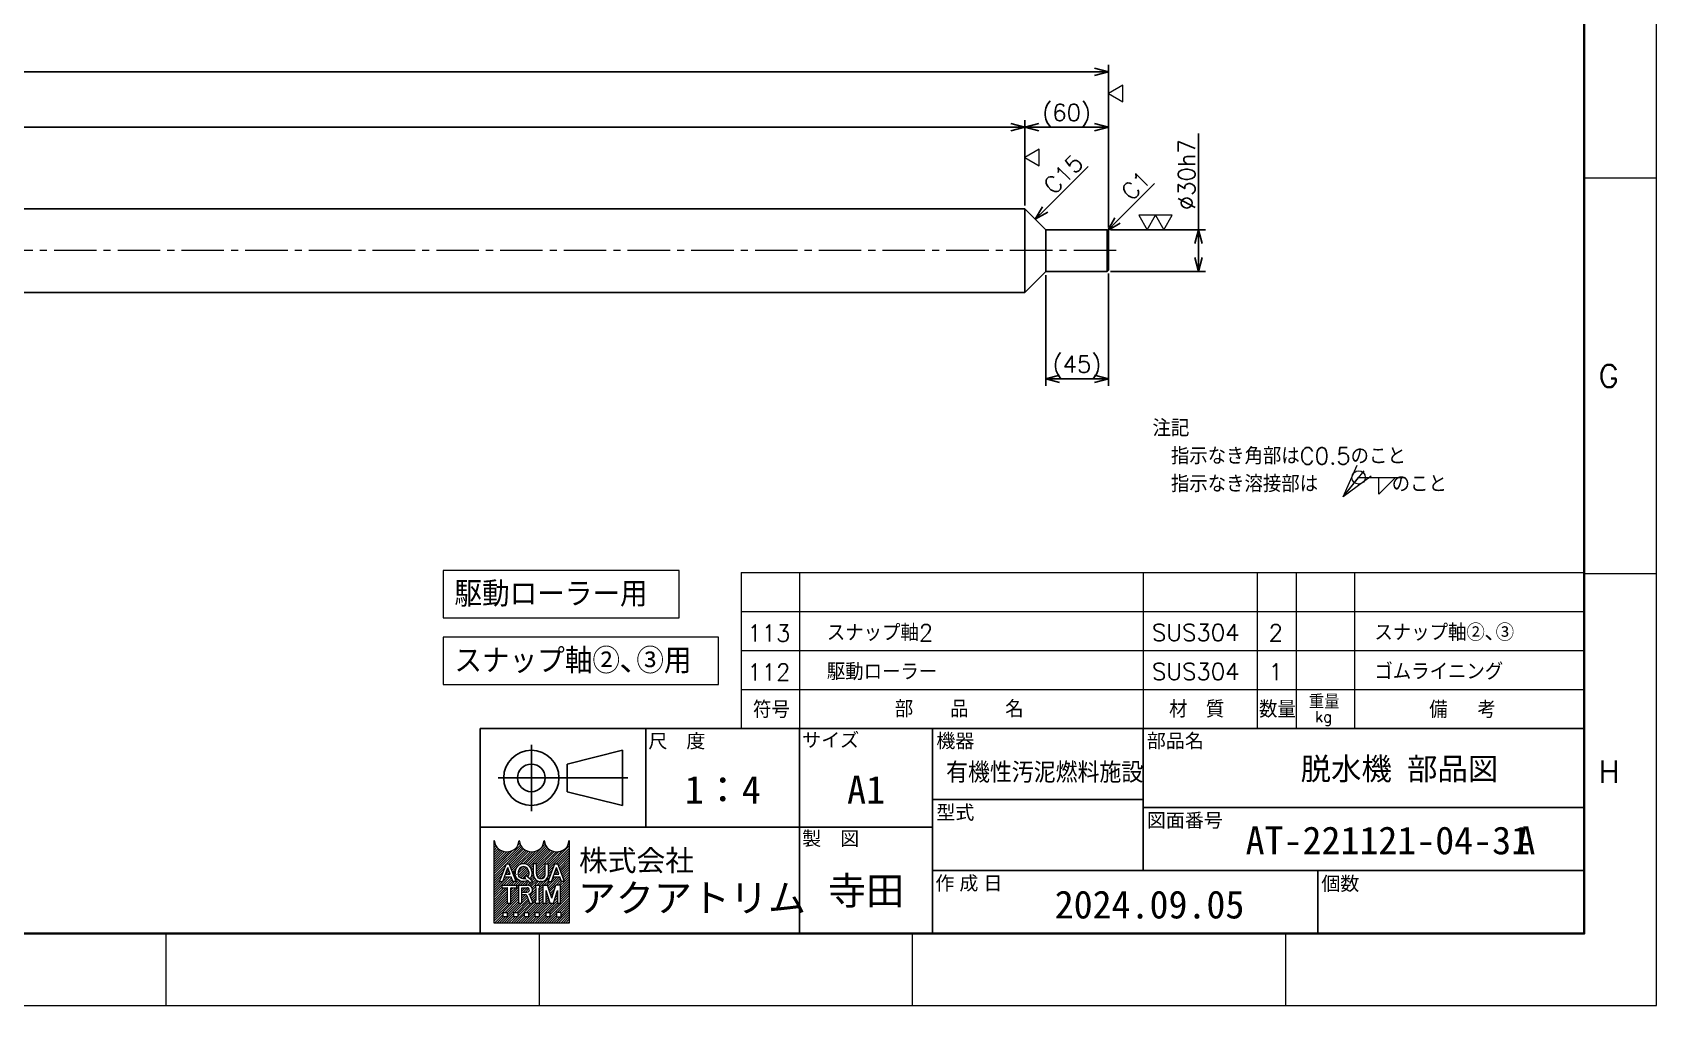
# Model space of a CAD drawing. Header units: millimetres. Extents: x 0 to 3313, y -19 to 2332.
# Drawn here: x 2148 to 3313, y 0 to 698 of the extents above; entities that cross this region are included whole.
import ezdxf
from ezdxf.enums import TextEntityAlignment as Align

# ---------------------------------------------------------------- set-up
doc = ezdxf.new("R2010")
doc.units = ezdxf.units.MM
doc.header["$LTSCALE"] = 1.6
doc.header["$PDMODE"] = 99
doc.header["$PDSIZE"] = 1
doc.linetypes.add('CENTER2', pattern=[28.575000000000003, 19.05, -3.175, 3.175, -3.175])
for name, color, linetype, lineweight in [('05_CENTER', 4, 'CENTER2', 13), ('07_TEXT', 3, 'Continuous', 13), ('08_DIM', 3, 'Continuous', 13), ('90_FRAME', 5, 'Continuous', 35)]:
    doc.layers.add(name, color=color, linetype=linetype, lineweight=lineweight)
doc.layers.add('91_BLANK', color=5, linetype='Continuous', lineweight=0, plot=False)
doc.styles.add('KSS_TXT', font='txt.shx', dxfattribs={"bigfont": 'extfont2.shx'})
doc.styles.add('MS_G', font='MS Gothic.ttf')
doc.styles.get("Standard").update_dxf_attribs({"font": 'txt.shx', "bigfont": 'extfont2.shx'})
doc.styles.add('表題用', font='MS PGothic.ttf')
doc.dimstyles.new('KSS_DIM', dxfattribs={"dimscale": 4, "dimtxt": 3, "dimasz": 2.5, "dimexe": 1.25, "dimexo": 0.625, "dimtad": 1, "dimdsep": 46, "dimtxsty": 'KSS_TXT', "dimblk": 'OPEN30', "dimcen": 0, "dimazin": 2, "dimtfac": 0.75, "dimtmove": 0, "dimatfit": 3, "dimldrblk": 'OPEN30', "dimfxl": 1.25, "dimtolj": 1, "dimarcsym": 0})

# ---------------------------------------------------------------- blocks, each defined once
blk = doc.blocks.new('Weld-line')
blk.add_line((0, 0), (1, 0))
blk = doc.blocks.new('Weld10-s5')
blk.add_circle((0, 0), 2)
blk = doc.blocks.new('Weld10-a1')
for p, q in [((5, 0), (0, 5)), ((0, 5), (0, 0)), ((0, 0), (5, 0))]:
    blk.add_line(p, q)
at = {"width": 0.9}
blk.add_attdef('S', text='', height=2.8, dxfattribs=at).set_placement((-2, 1), align=Align.RIGHT)
blk.add_attdef('L', (8, 1), '', height=2.8, dxfattribs=at)
blk = doc.blocks.new('_Open30')
at = {"color": 0, "linetype": 'ByBlock', "lineweight": -2}
for p, q in [((-1, 0.26794919), (0, 0)), ((0, 0), (-1, -0.26794919)), ((0, 0), (-1, 0))]:
    blk.add_line(p, q, dxfattribs=at)
blk = doc.blocks.new('*D239')
at = {"layer": '08_DIM', "color": 0, "lineweight": -2, "transparency": 16777216}
for p, q in [((2919.600197147203, 525.1827224259068), (2919.600197147203, 444.7192518313832)), ((2874.600197147203, 524.1827224259068), (2874.600197147203, 444.7192518313832)), ((2884.600197147203, 449.7192518313832), (2909.600197147203, 449.7192518313832))]:
    blk.add_line(p, q, dxfattribs=at)
at = {"layer": 'Defpoints', "color": 0, "transparency": 16777216}
for p in [(2874.600197147203, 526.6827224259068), (2919.600197147203, 527.6827224259068), (2919.600197147203, 449.7192518313832)]:
    blk.add_point(p, dxfattribs=at)
at = {"layer": '08_DIM', "color": 0, "lineweight": -2, "transparency": 16777216, "xscale": 10, "yscale": 10, "zscale": 10, "rotation": 180}
blk.add_blockref('_Open30', (2874.600197147203, 449.7192518313832), dxfattribs=at)
at = {"layer": '08_DIM', "color": 0, "lineweight": -2, "transparency": 16777216, "xscale": 10, "yscale": 10, "zscale": 10}
blk.add_blockref('_Open30', (2919.600197147203, 449.7192518313832), dxfattribs=at)
at = {"layer": '08_DIM', "color": 0, "transparency": 16777216, "insert": (2897.100197147203, 458.2192518313832), "char_height": 12, "attachment_point": 5, "style": 'KSS_TXT'}
blk.add_mtext('\\A1;(45)', dxfattribs=at)
blk = doc.blocks.new('*D240')
at = {"layer": '08_DIM', "color": 0, "lineweight": -2, "transparency": 16777216}
for p, q in [((2859.600197147203, 574.1827224227891), (2859.600197147203, 635.2714764197044)), ((2869.600197147203, 630.2714764197044), (2909.600197147203, 630.2714764197044)), ((2919.600197147203, 558.1827224259068), (2919.600197147203, 635.2714764197044))]:
    blk.add_line(p, q, dxfattribs=at)
at = {"layer": 'Defpoints', "color": 0, "transparency": 16777216}
for p in [(2919.600197147203, 630.2714764197044), (2859.600197147203, 571.6827224227891), (2919.600197147203, 555.6827224259068)]:
    blk.add_point(p, dxfattribs=at)
at = {"layer": '08_DIM', "color": 0, "lineweight": -2, "transparency": 16777216, "xscale": 10, "yscale": 10, "zscale": 10, "rotation": 180}
blk.add_blockref('_Open30', (2859.600197147203, 630.2714764197044), dxfattribs=at)
at = {"layer": '08_DIM', "color": 0, "lineweight": -2, "transparency": 16777216, "xscale": 10, "yscale": 10, "zscale": 10}
blk.add_blockref('_Open30', (2919.600197147203, 630.2714764197044), dxfattribs=at)
at = {"layer": '08_DIM', "color": 0, "transparency": 16777216, "insert": (2889.600197147203, 638.7714764197044), "char_height": 12, "attachment_point": 5, "style": 'KSS_TXT'}
blk.add_mtext('\\A1;(60)', dxfattribs=at)
blk = doc.blocks.new('*D241')
at = {"layer": '08_DIM', "color": 0, "lineweight": -2, "transparency": 16777216}
for p, q in [((2984.23486700689, 556.6827224259071), (2984.23486700689, 625.6827224259071)), ((2921.100197147204, 556.6827224259071), (2989.23486700689, 556.6827224259071)), ((2984.23486700689, 536.6827224259071), (2984.23486700689, 546.6827224259071)), ((2921.100197147204, 526.6827224259071), (2989.23486700689, 526.6827224259071))]:
    blk.add_line(p, q, dxfattribs=at)
at = {"layer": 'Defpoints', "color": 0, "transparency": 16777216}
for p in [(2918.600197147204, 556.6827224259071), (2984.23486700689, 556.6827224259071), (2918.600197147204, 526.6827224259071)]:
    blk.add_point(p, dxfattribs=at)
at = {"layer": '08_DIM', "color": 0, "lineweight": -2, "transparency": 16777216, "xscale": 10, "yscale": 10, "zscale": 10}
for p, rotation in [((2984.23486700689, 556.6827224259071), 90), ((2984.23486700689, 526.6827224259071), 270)]:
    blk.add_blockref('_Open30', p, dxfattribs=dict(at, rotation=rotation))
at = {"layer": '08_DIM', "color": 0, "transparency": 16777216, "insert": (2975.734867006889, 596.182722425906), "char_height": 12, "attachment_point": 5, "rotation": 90, "style": 'KSS_TXT'}
blk.add_mtext('\\A1;%%C30h7', dxfattribs=at)
blk = doc.blocks.new('p1ba02')
for p, q in [((-1.499999999999986, 2.598076211353259), (1.500000000000014, 2.598076211353259)), ((1.4210854715202e-14, 0), (-1.499999999999986, 2.598076211353259)), ((1.500000000000014, 2.598076211353259), (1.4210854715202e-14, 0)), ((3.000000000000014, 0), (1.500000000000014, 2.598076211353259)), ((1.500000000000014, 2.598076211353259), (4.500000000000014, 2.598076211353259)), ((4.500000000000014, 2.598076211353259), (3.000000000000014, 0))]:
    blk.add_line(p, q)
blk = doc.blocks.new('p1ba01')
for p, q in [((0, 0), (-1.5, 2.598076211353259)), ((-1.5, 2.598076211353259), (1.5, 2.598076211353259)), ((1.5, 2.598076211353259), (0, 0))]:
    blk.add_line(p, q)
blk = doc.blocks.new('*D242')
at = {"layer": '08_DIM', "color": 0, "lineweight": -2, "transparency": 16777216}
blk.add_line((2874.171264959068, 571.2537902362135), (2904.996175860835, 602.0787011379798), dxfattribs=at)
at = {"layer": 'Defpoints', "color": 0, "transparency": 16777216}
for p in [(2904.708388390398, 601.7909136675405), (2904.708388390397, 601.7909136675416), (2867.100197147204, 564.1827224243466)]:
    blk.add_point(p, dxfattribs=at)
at = {"layer": '08_DIM', "color": 0, "lineweight": -2, "transparency": 16777216, "xscale": 10, "yscale": 10, "zscale": 10, "rotation": 225}
blk.add_blockref('_Open30', (2867.100197147203, 564.182722424348), dxfattribs=at)
at = {"layer": '08_DIM', "color": 0, "transparency": 16777216, "insert": (2887.318506331171, 596.4218468884876), "char_height": 12, "attachment_point": 5, "rotation": 45.000000000000014, "style": 'KSS_TXT'}
blk.add_mtext('\\A1;C15', dxfattribs=at)
blk = doc.blocks.new('*D243')
at = {"layer": '08_DIM', "color": 0, "lineweight": -2, "transparency": 16777216}
blk.add_line((2926.171264959069, 563.253790237773), (2952.753535173718, 589.8360604524216), dxfattribs=at)
at = {"layer": 'Defpoints', "color": 0, "transparency": 16777216}
for p in [(2956.708388390399, 593.790913669101), (2956.708388390398, 593.7909136691017), (2919.100197147205, 556.1827224259066)]:
    blk.add_point(p, dxfattribs=at)
at = {"layer": '08_DIM', "color": 0, "lineweight": -2, "transparency": 16777216, "xscale": 10, "yscale": 10, "zscale": 10, "rotation": 225}
blk.add_blockref('_Open30', (2919.100197147204, 556.1827224259077), dxfattribs=at)
at = {"layer": '08_DIM', "color": 0, "transparency": 16777216, "insert": (2939.318506331173, 588.4218468900485), "char_height": 12, "attachment_point": 5, "rotation": 45.000000000000014, "style": 'KSS_TXT'}
blk.add_mtext('\\A1;C1', dxfattribs=at)
blk = doc.blocks.new('*D245')
at = {"layer": '08_DIM', "color": 0, "lineweight": -2, "transparency": 16777216}
for p, q in [((767.60019714195, 558.1827224259068), (767.60019714195, 675.0009355122156)), ((777.60019714195, 670.0009355122156), (2909.600197147203, 670.0009355122156)), ((2919.600197147203, 558.1827224259068), (2919.600197147203, 675.0009355122156))]:
    blk.add_line(p, q, dxfattribs=at)
at = {"layer": 'Defpoints', "color": 0, "transparency": 16777216}
for p in [(2919.600197147203, 670.0009355122156), (767.60019714195, 555.6827224259068), (2919.600197147203, 555.6827224259068)]:
    blk.add_point(p, dxfattribs=at)
at = {"layer": '08_DIM', "color": 0, "lineweight": -2, "transparency": 16777216, "xscale": 10, "yscale": 10, "zscale": 10, "rotation": 180}
blk.add_blockref('_Open30', (767.60019714195, 670.0009355122156), dxfattribs=at)
at = {"layer": '08_DIM', "color": 0, "lineweight": -2, "transparency": 16777216, "xscale": 10, "yscale": 10, "zscale": 10}
blk.add_blockref('_Open30', (2919.600197147203, 670.0009355122156), dxfattribs=at)
at = {"layer": '08_DIM', "color": 0, "transparency": 16777216, "insert": (1843.600197144577, 678.5009355122156), "char_height": 12, "attachment_point": 5, "style": 'KSS_TXT'}
blk.add_mtext('\\A1;2152', dxfattribs=at)
blk = doc.blocks.new('*D250')
at = {"layer": '08_DIM', "color": 0, "lineweight": -2, "transparency": 16777216}
for p, q in [((827.60019714195, 574.1827224227891), (827.60019714195, 635.2714764197044)), ((837.60019714195, 630.2714764197044), (2849.600197147203, 630.2714764197044)), ((2859.600197147203, 574.1827224227891), (2859.600197147203, 635.2714764197044))]:
    blk.add_line(p, q, dxfattribs=at)
at = {"layer": 'Defpoints', "color": 0, "transparency": 16777216}
for p in [(2859.600197147203, 630.2714764197044), (827.60019714195, 571.6827224227891), (2859.600197147203, 571.6827224227891)]:
    blk.add_point(p, dxfattribs=at)
at = {"layer": '08_DIM', "color": 0, "lineweight": -2, "transparency": 16777216, "xscale": 10, "yscale": 10, "zscale": 10, "rotation": 180}
blk.add_blockref('_Open30', (827.60019714195, 630.2714764197044), dxfattribs=at)
at = {"layer": '08_DIM', "color": 0, "lineweight": -2, "transparency": 16777216, "xscale": 10, "yscale": 10, "zscale": 10}
blk.add_blockref('_Open30', (2859.600197147203, 630.2714764197044), dxfattribs=at)
at = {"layer": '08_DIM', "color": 0, "transparency": 16777216, "insert": (1843.600197144577, 638.7714764197044), "char_height": 12, "attachment_point": 5, "style": 'KSS_TXT'}
blk.add_mtext('\\A1;2032', dxfattribs=at)
blk = doc.blocks.new('Jis_w20130906110600')
blk.add_blockref('Weld10-s5', (0, 0))
at = {"xscale": -1, "rotation": 180}
blk.add_blockref('Weld10-a1', (6, 0), dxfattribs=at)
at = {"layer": '08_DIM', "xscale": 14, "yscale": 14, "zscale": 14}
blk.add_blockref('Weld-line', (0, 0), dxfattribs=at)
at = {"style": 'KSS_TXT', "flags": 1}
blk.add_attdef('JISINFO', (0, 0), '', height=3, dxfattribs=at)
at = {"layer": '08_DIM'}
blk.add_leader([(-4.630805428080293, -5.765361229938435), (0, 0)], dimstyle='KSS_DIM', dxfattribs=at)

msp = doc.modelspace()

# ---------------------------------------------------------------- hatches: boundary and pattern name
at = {"layer": '90_FRAME', "lineweight": 5}
h = msp.add_hatch(dxfattribs=at)
h.set_pattern_fill('_USER', color=4, scale=1.2, angle=45, pattern_type=0)
h.set_pattern_definition([(45, (2.428014568067738e-06, 3.380257567187072e-07), (-0.8485281374238569, 0.848528137423857), [])])
edge = h.paths.add_edge_path()
edge.add_arc((2532.784011563459, 118.0443029261328), 0.2561589359989652, 90, 180)
edge.add_ellipse((2523.818448803494, 118.0443029261328), major_axis=(-8.709403823964816, 0), ratio=0.8823529411764706, start_angle=360, end_angle=540, ccw=False)
edge.add_arc((2514.85288604353, 118.0443029261328), 0.2561589359989652, 3.187317984128255, 180.0000000000261)
edge.add_ellipse((2505.887323283566, 118.0443029261328), major_axis=(-8.709403823964816, 0), ratio=0.8823529411764706, start_angle=360, end_angle=540, ccw=False)
edge.add_arc((2496.921760523602, 118.0443029261328), 0.2561589359989652, 3.187317984128255, 180)
edge.add_ellipse((2487.956197763638, 118.0443029261328), major_axis=(-8.709403823964816, 0), ratio=0.8823529411764706, start_angle=360, end_angle=540, ccw=False)
edge.add_arc((2478.990635003674, 118.0443029261328), 0.2561589359989652, 3.187317984128255, 90)
edge.add_line((2478.990635003674, 118.3004618621339), (2478.990635003674, 59.12774764637243))
edge.add_line((2478.990635003674, 59.12774764637061), (2532.784011563457, 59.12774764637061))
edge.add_line((2532.784011563459, 59.12774764637061), (2532.784011563459, 118.3004618621303))
h.paths.add_polyline_path([(2487.66487877106, 101.6977199126409), (2489.788746144333, 101.6977199126409), (2494.618467985672, 88.95125125733057), (2494.618467985672, 88.88977311269218), (2492.31913091058, 88.88977311269218), (2491.116768427358, 92.26639753210247), (2486.388088275232, 92.26639753210247), (2487.081315743436, 94.2132054456938), (2490.423540959158, 94.2132054456938), (2488.726812457696, 98.97817023052949), (2485.134494004816, 88.88977311269218), (2482.835156929721, 88.88977311269218), (2482.835156929721, 88.95125125733057)], flags=16)
edge = h.paths.add_edge_path(flags=16)
edge.add_ellipse((2499.963838488116, 96.06222332066272), major_axis=(-5.8916555279762, 0), ratio=0.9565217391304346, start_angle=180, end_angle=360, ccw=False)
edge.add_line((2505.855494016092, 96.06222332066272), (2505.855494016092, 94.52526970466852))
edge.add_ellipse((2499.963838488116, 94.52526970466852), major_axis=(-5.8916555279762, 0), ratio=0.9565217391304346, start_angle=142.1052553177129, end_angle=180, ccw=False)
edge.add_line((2504.613182037477, 91.06387544701602), (2502.962457058112, 92.42409125054064))
edge.add_ellipse((2499.963838488116, 94.67598871228392), major_axis=(3.75679118758396, 0), ratio=0.9950358206786509, start_angle=-37.0427632869818, end_angle=0)
edge.add_line((2503.720624959607, 94.67584359503917), (2503.720624959607, 95.91150431304732))
edge.add_ellipse((2499.963838488116, 95.91150431304732), major_axis=(3.75678647149081, 0), ratio=0.9947182625257321, start_angle=360, end_angle=540)
edge.add_line((2496.207052016625, 95.91150431304732), (2496.207052016625, 94.6758569709159))
edge.add_ellipse((2499.963838488116, 94.67598871228392), major_axis=(3.75679118758396, 0), ratio=0.9950358206786509, start_angle=-180, end_angle=-65.75794872216291)
edge.add_line((2501.506348242825, 91.26747993830713), (2500.4603937385, 92.28544412584733))
edge.add_line((2500.460393738498, 92.28544412584552), (2501.595038929112, 93.49027929634349))
edge.add_line((2501.595038929112, 93.4902792963453), (2506.339262864996, 89.58098583213132))
edge.add_line((2506.339262864994, 89.5809858321295), (2504.856736798023, 88.00674962027688))
edge.add_line((2504.856736798026, 88.0067496202787), (2503.07578545746, 89.74004172519153))
edge.add_ellipse((2499.963838488116, 94.52526970466852), major_axis=(-5.8916555279762, 0), ratio=0.9565217391304346, start_angle=0, end_angle=121.88362473889401, ccw=False)
edge.add_line((2494.07218296014, 94.52526970466852), (2494.07218296014, 96.06222332066272))
h.paths.add_polyline_path([(2494.999432772534, 86.32818375270244), (2494.999432772534, 84.5350712007089), (2491.157048732549, 84.5350712007089, 0.4142135623730951), (2490.900889796548, 84.27891226470956), (2490.900889796548, 73.52023695275375), (2488.59545937256, 73.52023695275375), (2488.59545937256, 84.27891226470956, 0.4142135623730951), (2488.339300436562, 84.5350712007089), (2484.496916396577, 84.5350712007089), (2484.496916396577, 86.32818375270244)], flags=16)
edge = h.paths.add_edge_path(flags=16)
edge.add_line((2496.459497088164, 86.32818375270244), (2502.35115261614, 86.32818375270244))
edge.add_ellipse((2502.351152616136, 82.95894590900161), major_axis=(-4.134945875879031, 7.595772347314229e-16), ratio=0.8148203011203055, start_angle=111.38697473498539, end_angle=270, ccw=False)
edge.add_arc((2502.985257251928, 78.39289031076214), 1.674818033710892, 22.272952259934925, 58.5531130129101, ccw=False)
edge.add_line((2504.535115011853, 79.02767875586642), (2506.742257428013, 73.62270052715348))
edge.add_line((2506.742257428015, 73.62270052715348), (2506.742257428015, 73.52023695275375))
edge.add_line((2506.742257428015, 73.52023695275375), (2504.257515748826, 73.52023695275375))
edge.add_line((2504.257515748826, 73.52023695275375), (2502.307650511496, 78.94771842802538))
edge.add_arc((2501.357145190688, 78.56507232130707), 1.02463574399587, 21.92829786654815, 90)
edge.add_line((2501.357145190688, 79.58970806530078), (2498.841775192951, 79.58970806530078))
edge.add_line((2498.84177519295, 79.58970806530078), (2498.84177519295, 81.38282061729433))
edge.add_line((2498.84177519295, 81.38282061729433), (2502.658543339333, 81.38282061729433))
edge.add_arc((2502.603584884776, 82.95894590900161), 1.577083183248922, 271.9970571044071, 448.0029428955929)
edge.add_line((2502.658543339339, 84.5350712007089), (2498.764927512154, 84.5350712007089))
edge.add_line((2498.764927512153, 84.5350712007089), (2498.764927512153, 73.52023695275375))
edge.add_line((2498.764927512153, 73.52023695275375), (2496.459497088162, 73.52023695275375))
edge.add_line((2496.459497088164, 73.52023695275375), (2496.459497088164, 86.32818375270244))
h.paths.add_polyline_path([(2507.039615355666, 101.6977199126409), (2509.345045779658, 101.6977199126409), (2509.345045779658, 94.52526970466852, 0.175030561155744), (2510.36206541662, 91.58973104410461, 0.2571496110314638), (2514.475840606674, 91.58973104410461, 0.1750305611562702), (2515.492860243632, 94.52526970467761), (2515.492860243632, 101.6977199126409), (2517.798290667624, 101.6977199126409), (2517.798290667624, 94.06187212229952, -0.3793912406243967), (2512.803191415643, 88.88977311269218), (2512.034714607643, 88.88977311269218, -0.3793912406243716), (2507.039615355666, 94.06187212229952)], flags=16)
h.paths.add_polyline_path([(2508.684833381887, 86.32818375270244), (2511.502581677878, 86.32818375270244), (2511.502581677878, 84.5350712007089, 0.4142135623730951), (2511.24642274188, 84.27891226470956), (2511.24642274188, 75.56950844074481, 0.4142135623730951), (2511.502581677878, 75.3133495047473), (2511.502581677878, 73.52023695275375), (2508.684833381887, 73.52023695275375), (2508.684833381887, 75.3133495047473, 0.4142135623730951), (2508.940992317888, 75.56950844074481), (2508.940992317888, 84.27891226470956, 0.4142135623730951), (2508.684833381887, 84.5350712007089)], flags=16)
h.paths.add_polyline_path([(2513.810508226824, 86.32818375270244), (2517.155838741566, 86.32818375270244), (2520.214481626799, 77.0259742398407), (2523.273124512032, 86.32818375270244), (2526.620577930842, 86.32818375270244), (2526.620577930842, 73.52023695275375), (2524.315147506853, 73.52023695275375), (2524.315147506853, 82.48579971271784), (2521.367196838795, 73.52023695275375), (2519.061766414806, 73.52023695275375), (2516.113815746744, 82.48579971271784), (2516.115938650817, 73.52023695275375), (2513.810508226824, 73.52023695275375)], flags=16)
h.paths.add_polyline_path([(2522.498218294798, 101.6977199126409), (2524.622085668072, 101.6977199126409), (2529.451807509411, 88.95125125733057), (2529.451807509411, 88.88977311269218), (2527.152470434315, 88.88977311269218), (2525.950107951097, 92.26639753210247), (2521.221427798971, 92.26639753210247), (2521.914655267171, 94.2132054456938), (2525.256880482897, 94.2132054456938), (2523.560151981435, 98.97817023052949), (2519.967833528551, 88.88977311269218), (2517.668496453456, 88.88977311269218), (2517.668496453456, 88.95125125733057)], flags=16)
h.paths.add_polyline_path([(2485.138449467651, 66.81251572633983), (2488.212356699636, 66.81251572633983), (2488.212356699636, 63.73860849435323), (2485.138449467651, 63.73860849435323)], flags=16)
h.paths.add_polyline_path([(2492.82321754762, 66.81251572633983), (2495.897124779605, 66.81251572633983), (2495.897124779605, 63.73860849435323), (2492.82321754762, 63.73860849435323)], flags=16)
h.paths.add_polyline_path([(2500.507985627589, 66.81251572633983), (2503.581892859574, 66.81251572633983), (2503.581892859574, 63.73860849435323), (2500.507985627589, 63.73860849435323)], flags=16)
h.paths.add_polyline_path([(2508.192753707558, 66.81251572633983), (2511.266660939543, 66.81251572633983), (2511.266660939543, 63.73860849435323), (2508.192753707558, 63.73860849435323)], flags=16)
h.paths.add_polyline_path([(2515.877521787528, 66.81251572633983), (2518.951429019512, 66.81251572633983), (2518.951429019512, 63.73860849435323), (2515.877521787528, 63.73860849435323)], flags=16)
h.paths.add_polyline_path([(2523.562289867497, 66.81251572633983), (2526.636197099482, 66.81251572633983), (2526.636197099482, 63.73860849435323), (2523.562289867497, 63.73860849435323)], flags=16)

# ---------------------------------------------------------------- linework, layer by layer
at = {"color": 0}
for p, q in [((2859.600197147203, 571.6827224227891), (2874.600197147203, 556.6827224259068)), ((2859.600197147203, 571.6827224227891), (2859.600197147203, 511.6827224227891)), ((2874.600197147203, 556.6827224259068), (2874.600197147203, 526.6827224259068)), ((2918.600197147203, 556.6827224259068), (2874.600197147203, 556.6827224259068)), ((2919.600197147203, 555.6827224259068), (2918.600197147203, 556.6827224259068)), ((2919.600197147203, 527.6827224259068), (2919.600197147203, 555.6827224259068)), ((2874.600197147203, 526.6827224259068), (2859.600197147203, 511.6827224227891)), ((2874.600197147203, 526.6827224259068), (2918.600197147203, 526.6827224259068)), ((2918.600197147203, 526.6827224259068), (2919.600197147203, 527.6827224259068))]:
    msp.add_line(p, q, dxfattribs=at)
msp.add_line((2918.600197147203, 556.6827224259068), (2918.600197147203, 526.6827224259068))
for points in [[(827.60019714195, 571.6827224227891), (2859.600197147203, 571.6827224227891)], [(2859.600197147203, 511.6827224227891), (827.60019714195, 511.6827224227891)]]:
    msp.add_lwpolyline(points, dxfattribs=at)
at = {"layer": '05_CENTER'}
msp.add_line((2925.138931466154, 541.6827224259068), (762.0614628229996, 541.6827224259068), dxfattribs=at)
at = {"layer": '08_DIM'}
for points in [[(2442.404422138921, 312.2376384746993), (2442.404422138921, 278.2376384746993), (2611.526779642936, 278.2376384746993), (2611.526779642936, 312.2376384746993)], [(2442.404422138921, 264.3404494739851), (2442.404422138921, 230.3404494739851), (2639.804703377042, 230.3404494739851), (2639.804703377042, 264.3404494739851)]]:
    msp.add_lwpolyline(points, close=True, dxfattribs=at)
at = {"layer": '90_FRAME', "color": 4, "lineweight": 13}
for p, q in [((3312.803439193518, 593.7459468942131), (3260.955724908015, 593.7459468942131)), ((2656.069992768332, 310.7016214586315), (3260.955701801782, 310.7016214586315)), ((2656.070015874565, 310.7016214586315), (2656.070015874565, 198.7016244671281)), ((2698.070010624573, 310.7016214586315), (2698.070010624573, 198.7016244671281)), ((2944.431898635686, 310.7016214586315), (2944.431898635686, 198.7016244671281)), ((3026.208353593612, 310.7016214586315), (3026.208353593628, 198.7016244671281)), ((3054.208350093614, 310.7016214586315), (3054.20835009363, 198.7016244671281)), ((3096.208344843624, 310.7016214586315), (3096.208344843623, 198.7016244671281)), ((3312.803439193518, 309.7570713953615), (3260.955724908015, 309.7570713953615)), ((2656.069992768332, 282.7016199634972), (3260.955701801782, 282.7016199634972)), ((2656.069992768332, 254.7016214586315), (3260.955701801782, 254.7016214586315)), ((2656.069992768332, 226.7016214586315), (3260.955701801782, 226.7016214586315)), ((2243.636907767629, -1.126752522395691e-07), (2243.636907767629, 51.61591018200809)), ((2511.370527766548, -1.126752522395691e-07), (2511.370527766548, 51.61591018200809)), ((2779.104147765468, -1.126752522395691e-07), (2779.104147765468, 51.61591018200809)), ((3046.837767764388, -1.126752522395691e-07), (3046.837767764388, 51.61591018200809))]:
    msp.add_line(p, q, dxfattribs=at)
at = {"layer": '90_FRAME', "color": 0, "lineweight": 25}
for p, q in [((2587.755724910732, 127.9873387531256), (2587.755724910732, 198.7016244671281)), ((2698.070010624573, 51.61591018200807), (2698.070010624573, 198.7016244671281)), ((2793.384296338414, 51.61591018200807), (2793.384296338414, 198.7016244671281)), ((2944.431898635686, 198.7016244671281), (2944.431898635686, 96.8730530389671)), ((2505.585724911065, 139.5844816102249), (2505.585724911065, 187.1044816100325)), ((2481.825724911161, 163.3444816101251), (2574.885724910784, 163.3444816101251)), ((2793.384296338414, 147.7873387530485), (2944.431898635686, 147.7873387530485)), ((2944.431898635686, 142.1301958959261), (3260.955724908015, 142.1301958959261)), ((2793.384296338414, 127.9873387531256), (2468.955724911213, 127.9873387531256)), ((2793.384296338414, 96.8730530389671), (3260.955724908015, 96.8730530389671)), ((3069.927153480171, 96.8730530389671), (3069.927153480171, 51.61591018200807))]:
    msp.add_line(p, q, dxfattribs=at)
at = {"layer": '90_FRAME', "color": 7, "lineweight": 25}
msp.add_line((2656.070015874565, 198.7016244671281), (3260.955724908015, 198.7016244671281), dxfattribs=at)
at = {"layer": '90_FRAME', "color": 4, "lineweight": 5}
for p, q in [((2478.990635003674, 59.12774764637061), (2478.990635003674, 118.3004618621339)), ((2532.784011563459, 118.3004618621339), (2532.784011563459, 59.12774764637061)), ((2482.835156929721, 88.95125125733057), (2487.66487877106, 101.6977199126409)), ((2485.134494004816, 88.88977311269218), (2488.726812457696, 98.97817023052949)), ((2486.388088275232, 92.26639753210247), (2487.081315743436, 94.2132054456938)), ((2487.081315743436, 94.2132054456938), (2490.423540959158, 94.2132054456938)), ((2487.66487877106, 101.6977199126409), (2489.788746144333, 101.6977199126409)), ((2490.423540959158, 94.2132054456938), (2488.726812457696, 98.97817023052949)), ((2494.618467985672, 88.95125125733057), (2489.788746144333, 101.6977199126409)), ((2494.07218296014, 96.06222332066272), (2494.07218296014, 94.52526970466852)), ((2496.207052016625, 95.91150431304732), (2496.207052016625, 94.68194142025231)), ((2500.460393738498, 92.28544412584552), (2501.595038929112, 93.4902792963453)), ((2501.595038929112, 93.4902792963453), (2506.339262864994, 89.5809858321295)), ((2503.720624959607, 95.91150431304732), (2503.720624959607, 94.68194142025231)), ((2505.855494016092, 96.06222332066272), (2505.855494016092, 94.52526970466852)), ((2507.039615355666, 94.06187212229952), (2507.039615355666, 101.6977199126409)), ((2509.345045779658, 101.6977199126409), (2507.039615355666, 101.6977199126409)), ((2509.345045779658, 94.52526970466852), (2509.345045779658, 101.6977199126409)), ((2515.492860243632, 94.52526970466852), (2515.492860243632, 101.6977199126409)), ((2515.492860243632, 101.6977199126409), (2517.798290667624, 101.6977199126409)), ((2517.668496453456, 88.95125125733057), (2522.498218294798, 101.6977199126409)), ((2517.798290667624, 94.06187212229952), (2517.798290667624, 101.6977199126409)), ((2519.967833528551, 88.88977311269218), (2523.560151981435, 98.97817023052949)), ((2521.221427798971, 92.26639753210247), (2521.914655267171, 94.2132054456938)), ((2521.914655267171, 94.2132054456938), (2525.256880482897, 94.2132054456938)), ((2522.498218294798, 101.6977199126409), (2524.622085668072, 101.6977199126409)), ((2525.256880482897, 94.2132054456938), (2523.560151981435, 98.97817023052949)), ((2529.451807509411, 88.95125125733057), (2524.622085668072, 101.6977199126409)), ((2482.835156929721, 88.88977311269218), (2482.835156929721, 88.95125125733057)), ((2482.835156929721, 88.95125125733057), (2482.835156929721, 88.95125125733057)), ((2482.835156929721, 88.88977311269218), (2482.835156929721, 88.95125125733057)), ((2482.835156929721, 88.88977311269218), (2485.134494004816, 88.88977311269218)), ((2484.496916396577, 86.32818375270244), (2494.999432772534, 86.32818375270244)), ((2484.496916396577, 86.32818375270244), (2484.496916396577, 84.5350712007089)), ((2484.496916396577, 84.5350712007089), (2488.339300436562, 84.5350712007089)), ((2486.388088275232, 92.26639753210247), (2491.116768427358, 92.26639753210247)), ((2488.59545937256, 73.52023695275375), (2488.59545937256, 84.27891226470956)), ((2490.900889796548, 73.52023695275375), (2490.900889796548, 84.27891226470956)), ((2492.31913091058, 88.88977311269218), (2491.116768427358, 92.26639753210247)), ((2491.157048732549, 84.5350712007089), (2494.999432772534, 84.5350712007089)), ((2494.618467985672, 88.88977311269218), (2492.31913091058, 88.88977311269218)), ((2494.618467985672, 88.88977311269218), (2494.618467985672, 88.95125125733057)), ((2494.999432772534, 86.32818375270244), (2494.999432772534, 84.5350712007089)), ((2496.459497088164, 86.32818375270244), (2496.459497088164, 73.52023695275375)), ((2496.459497088164, 86.32818375270244), (2502.351152616136, 86.32818375270244)), ((2498.764927512153, 73.52023695275375), (2498.764927512153, 84.5350712007089)), ((2498.764927512153, 84.5350712007089), (2502.658543339339, 84.5350712007089)), ((2500.460393738498, 92.28544412584552), (2501.506348242825, 91.26747993830713)), ((2502.962457058112, 92.42409125054064), (2504.613182037477, 91.06387544701602)), ((2503.07578545746, 89.74004172519153), (2504.856736798026, 88.0067496202787)), ((2504.856736798026, 88.0067496202787), (2506.339262864994, 89.5809858321295)), ((2508.684833381887, 86.32818375270244), (2511.502581677878, 86.32818375270244)), ((2508.684833381887, 86.32818375270244), (2508.684833381887, 84.5350712007089)), ((2508.940992317888, 75.56950844074481), (2508.940992317888, 84.27891226470956)), ((2511.24642274188, 75.56950844074481), (2511.24642274188, 84.27891226470956)), ((2511.502581677878, 86.32818375270244), (2511.502581677878, 84.5350712007089)), ((2512.803191415643, 88.88977311269218), (2512.034714607647, 88.88977311269218)), ((2513.810508226824, 86.32818375270244), (2513.810508226824, 73.52023695275375)), ((2513.810508226824, 86.32818375270244), (2517.155838741566, 86.32818375270244)), ((2516.115938650817, 73.52023695275375), (2516.113815746744, 82.48579971271784)), ((2519.061766414806, 73.52023695275375), (2516.113815746744, 82.48579971271784)), ((2520.214481626799, 77.0259742398407), (2517.155838741566, 86.32818375270244)), ((2517.668496453456, 88.88977311269218), (2517.668496453456, 88.95125125733057)), ((2517.668496453456, 88.95125125733057), (2517.668496453456, 88.95125125733057)), ((2517.668496453456, 88.88977311269218), (2517.668496453456, 88.95125125733057)), ((2517.668496453456, 88.88977311269218), (2519.967833528551, 88.88977311269218)), ((2520.214481626799, 77.0259742398407), (2523.273124512032, 86.32818375270244)), ((2521.221427798971, 92.26639753210247), (2525.950107951097, 92.26639753210247)), ((2521.367196838795, 73.52023695275375), (2524.315147506853, 82.48579971271784)), ((2526.620577930842, 86.32818375270244), (2523.273124512032, 86.32818375270244)), ((2524.315147506853, 82.48579971271784), (2524.315147506853, 73.52023695275375)), ((2527.152470434315, 88.88977311269218), (2525.950107951097, 92.26639753210247)), ((2526.620577930842, 73.52023695275375), (2526.620577930842, 86.32818375270244)), ((2529.451807509411, 88.88977311269218), (2527.152470434315, 88.88977311269218)), ((2529.451807509411, 88.88977311269218), (2529.451807509411, 88.95125125733057)), ((2488.59545937256, 73.52023695275375), (2490.900889796548, 73.52023695275375)), ((2496.459497088164, 73.52023695275375), (2498.764927512153, 73.52023695275375)), ((2498.84177519295, 79.58970806530078), (2498.84177519295, 81.38282061729433)), ((2498.84177519295, 81.38282061729433), (2502.658543339339, 81.38282061729433)), ((2498.84177519295, 79.58970806530078), (2501.357145190688, 79.58970806530078)), ((2502.307650511496, 78.94771842802538), (2504.257515748826, 73.52023695275375)), ((2504.257515748826, 73.52023695275375), (2506.742257428015, 73.52023695275375)), ((2504.535115011853, 79.02767875586824), (2506.742257428015, 73.62270052715348)), ((2506.742257428015, 73.62270052715348), (2506.742257428015, 73.52023695275375)), ((2508.684833381887, 73.52023695275375), (2508.684833381887, 75.3133495047473)), ((2508.684833381887, 73.52023695275375), (2511.502581677878, 73.52023695275375)), ((2511.502581677878, 73.52023695275375), (2511.502581677878, 75.3133495047473)), ((2513.810508226824, 73.52023695275375), (2516.115938650817, 73.52023695275375)), ((2519.061766414806, 73.52023695275375), (2521.367196838795, 73.52023695275375)), ((2524.315147506853, 73.52023695275375), (2526.620577930842, 73.52023695275375)), ((2532.784011563459, 59.12774764637061), (2478.990635003674, 59.12774764637061)), ((2485.138449467651, 66.81251572633983), (2488.212356699636, 66.81251572633983)), ((2485.138449467651, 66.81251572633983), (2485.138449467651, 63.73860849435323)), ((2488.212356699636, 63.73860849435323), (2485.138449467651, 63.73860849435323)), ((2488.212356699636, 66.81251572633983), (2488.212356699636, 63.73860849435323)), ((2492.82321754762, 66.81251572633983), (2495.897124779605, 66.81251572633983)), ((2492.82321754762, 66.81251572633983), (2492.82321754762, 63.73860849435323)), ((2495.897124779605, 63.73860849435323), (2492.82321754762, 63.73860849435323)), ((2495.897124779605, 66.81251572633983), (2495.897124779605, 63.73860849435323)), ((2500.507985627589, 66.81251572633983), (2503.581892859574, 66.81251572633983)), ((2500.507985627589, 66.81251572633983), (2500.507985627589, 63.73860849435323)), ((2503.581892859574, 63.73860849435323), (2500.507985627589, 63.73860849435323)), ((2503.581892859574, 66.81251572633983), (2503.581892859574, 63.73860849435323)), ((2508.192753707558, 66.81251572633983), (2511.266660939543, 66.81251572633983)), ((2508.192753707558, 66.81251572633983), (2508.192753707558, 63.73860849435323)), ((2511.266660939543, 63.73860849435323), (2508.192753707558, 63.73860849435323)), ((2511.266660939543, 66.81251572633983), (2511.266660939543, 63.73860849435323)), ((2515.877521787528, 66.81251572633983), (2518.951429019512, 66.81251572633983)), ((2515.877521787528, 66.81251572633983), (2515.877521787528, 63.73860849435323)), ((2518.951429019512, 63.73860849435323), (2515.877521787528, 63.73860849435323)), ((2518.951429019512, 66.81251572633983), (2518.951429019512, 63.73860849435323)), ((2526.636197099482, 66.81251572633983), (2523.562289867497, 66.81251572633983)), ((2523.562289867497, 66.81251572633983), (2523.562289867497, 63.73860849435323)), ((2523.562289867497, 63.73860849435323), (2526.636197099482, 63.73860849435323)), ((2526.636197099482, 66.81251572633983), (2526.636197099482, 63.73860849435323))]:
    msp.add_line(p, q, dxfattribs=at)
at = {"layer": '90_FRAME'}
msp.add_lwpolyline([(155.3836106315844, 51.61591018200809), (3260.955724908015, 51.61591018200807), (3260.955724908015, 2271.831485601825), (155.3836106315844, 2271.831485601825)], close=True, dxfattribs=at)
at = {"layer": '90_FRAME', "color": 0, "lineweight": 25}
msp.add_lwpolyline([(2468.955724911213, 51.61591018200807), (3260.955724908015, 51.61591018200807), (3260.955724908015, 198.7016244671281), (2468.955724911213, 198.7016244671281)], close=True, dxfattribs=at)
msp.add_lwpolyline([(2531.325724910964, 173.2444816100865), (2570.925724910803, 183.1444816100479), (2570.925724910803, 143.5444816102095), (2531.325724910964, 153.4444816101673), (2531.325724910964, 173.2444816100865)], dxfattribs=at)
for radius in [19.79999999992, 9.89999999996]:
    msp.add_circle((2505.585724911065, 163.3444816101251), radius, dxfattribs=at)
at = {"layer": '90_FRAME', "color": 4, "lineweight": 5}
for centre, radius, start, end in [((2478.990635003674, 118.0443029261328), 0.2561589359989652, 0, 90), ((2496.921760523602, 118.0443029261328), 0.2561589359989652, 0, 180), ((2496.921760523602, 118.0443029261328), 0.2561589359989652, 0, 90), ((2514.85288604353, 118.0443029261328), 0.2561589359989652, 0, 180), ((2532.784011563459, 118.0443029261328), 0.2561589359989652, 90, 180), ((2512.454759294769, 94.29357091348675), 5.420098542558598, 182.4500309922613, 265.5552572885243), ((2513.917997784466, 94.46562951004444), 4.573340900382642, 179.2527938813868, 218.9645718468802), ((2512.383146728521, 94.29357091348675), 5.420098542558598, 274.4447427114757, 357.5499690077386), ((2510.919908238824, 94.46562951004444), 4.573340900382127, 321.0354281531198, 0.7472061186132525), ((2488.339300436562, 84.27891226470956), 0.2561589359989652, 0, 90), ((2491.157048732549, 84.27891226470956), 0.2561589359989652, 90, 180), ((2502.603584884776, 82.95894590900161), 1.577083183248922, 271.997057104354, 88.00294289554164), ((2508.684833381887, 84.27891226470956), 0.2561589359989652, 0, 90), ((2512.418953011647, 95.3246657339073), 4.263862534800127, 241.157727808319, 298.842272191681), ((2511.502581677878, 84.27891226470956), 0.2561589359989652, 90, 180), ((2501.357145190688, 78.56507232130707), 1.024635743995861, 21.92829786655025, 90), ((2502.985257251928, 78.39289031076214), 1.674818033710921, 22.27295225998095, 58.55311301286322), ((2508.684833381887, 75.56950844074481), 0.2561589359989652, 270, 0), ((2511.502581677878, 75.56950844074481), 0.2561589359989652, 180, 270)]:
    msp.add_arc(centre, radius, start, end, dxfattribs=at)
for centre, major_axis, ratio, start_param, end_param in [((2487.956197763638, 118.0443029261328), (-8.709403823964816, 0), 0.8823529411764706, 6.283185307179586, 9.42477796076938), ((2505.887323283566, 118.0443029261328), (-8.709403823964816, 0), 0.8823529411764706, 6.283185307179586, 9.42477796076938), ((2523.818448803494, 118.0443029261328), (-8.709403823964816, 0), 0.8823529411764706, 6.283185307179586, 9.42477796076938), ((2499.963838488116, 96.06222332066272), (-5.8916555279762, 0), 0.9565217391304346, 3.141592653589793, 6.283185307179586), ((2499.963838488116, 95.91150431304732), (3.75678647149081, 0), 0.9947182625257321, 6.283185307179586, 9.42477796076938), ((2502.351152616136, 82.95894590900161), (-4.134945875879031, 7.595772347314198e-16), 0.8148203011203053, 1.944069452961235, 4.71238898038469)]:
    msp.add_ellipse(centre, major_axis=major_axis, ratio=ratio, start_param=start_param, end_param=end_param, dxfattribs=at)
at = {"layer": '90_FRAME', "color": 4, "lineweight": 5, "extrusion": (0, 0, -1)}
for centre, major_axis, ratio, start_param, end_param in [((2499.963838488116, 94.52526970466852), (-5.8916555279762, 0), 0.9565217391304346, 4.155914751220672, 6.283185307179586), ((2499.963838488116, 94.67598871228392), (3.75679118758396, 0), 0.9950358206786509, 7.430878021738927, 9.42477796076938), ((2499.963838488116, 94.67598871228392), (3.75679118758396, 0), 0.9950358206786509, 6.283185307179586, 6.929703490574296), ((2499.963838488116, 94.52526970466852), (-5.8916555279762, 0), 0.9565217391304346, 3.141592653589793, 3.802980717498315)]:
    msp.add_ellipse(centre, major_axis=major_axis, ratio=ratio, start_param=start_param, end_param=end_param, dxfattribs=at)
at = {"layer": '91_BLANK'}
msp.add_lwpolyline([(-8.093381893559126e-07, -1.126752522395691e-07), (3312.803439188015, -1.126752522395691e-07), (3312.803439188015, 2331.679199898026), (-8.093381893559126e-07, 2331.679199898026)], close=True, dxfattribs=at)

# ---------------------------------------------------------------- block references
at = {"layer": '08_DIM', "xscale": -4, "yscale": 4, "zscale": 4, "rotation": 270}
for p in [(2919.600197147203, 654.4194910447177), (2859.600197147203, 608.5958337165375)]:
    msp.add_blockref('p1ba01', p, dxfattribs=at)
at = {"layer": '08_DIM'}
for name, p, xscale, yscale, zscale in [('p1ba02', (2959.410662116548, 556.6827224259068), -4, 4, 4), ('Jis_w20130906110600', (3099.098913135491, 378.9014601016006), 2.4, 2.4, 2.4)]:
    msp.add_blockref(name, p, dxfattribs=dict(at, xscale=xscale, yscale=yscale, zscale=zscale))

# ---------------------------------------------------------------- texts
at = {"layer": '07_TEXT', "ltscale": 2, "insert": (2951.225051181288, 420.3370691437415), "char_height": 12, "attachment_point": 1}
msp.add_mtext_dynamic_manual_height_columns('注記\\P\u3000指示なき角部はC0.5のこと\\P\u3000指示なき溶接部は\u3000\u3000\u3000\u3000のこと', width=251.4461865372045, gutter_width=15, heights=[0], dxfattribs=at)
at = {"layer": '07_TEXT', "color": 1, "ltscale": 2, "insert": (3212.244794967288, 128.5865347408339), "char_height": 20, "width": 60.10814132061273, "attachment_point": 1, "style": 'MS_G'}
msp.add_mtext('A', dxfattribs=at)
at = {"layer": '08_DIM', "style": 'KSS_TXT'}
for s, p in [('駆動ローラー用', (2450.404422138921, 286.2376384746993)), ('スナップ軸②､③用', (2450.404422138921, 238.3404494739851))]:
    msp.add_text(s, height=18, dxfattribs=at).set_placement(p)
at = {"layer": '90_FRAME', "color": 0, "lineweight": 13, "style": 'KSS_TXT'}
for s, p in [('G', (3271.262776154246, 451.7515091447873)), ('H', (3271.262776154246, 167.7626336459356))]:
    msp.add_text(s, height=16, dxfattribs=at).set_placement(p, align=Align.MIDDLE_LEFT)
at = {"layer": '90_FRAME', "color": 3, "lineweight": 13}
for s, p in [('113', (2676.039712852492, 267.1911235557189)), ('2', (3039.665221940936, 267.3923205944903)), ('112', (2676.039712852492, 239.1911250508532)), ('1', (3039.665221940936, 239.3923220896246))]:
    msp.add_text(s, height=12, dxfattribs=at).set_placement(p, align=Align.MIDDLE_CENTER)
for s, height, p in [('スナップ軸2', 12, (2717.577544646552, 261.499816287759)), ('SUS304', 12, (2950.877395667214, 261.6589873006726)), ('スナップ軸②､③', 12, (3110.426919848163, 261.6589903000552)), ('駆動ローラー', 12, (2717.577544646552, 233.4998177828933)), ('SUS304', 12, (2950.877395667214, 233.6589873006726)), ('ゴムライニング', 12, (3110.426919848163, 233.6589873006726)), ('重量', 10, (3063.355111471703, 213.0730870623581)), ('符号', 12, (2664.621994252741, 206.3275106742893)), ('部\u3000\u3000品\u3000\u3000名', 12, (2766.350850651698, 206.7630661754027)), ('材\u3000質', 12, (2963.105646341352, 206.6188954248648)), ('数量', 12, (3027.678922044203, 206.528707713084)), ('kg', 8, (3067.77497053342, 203.2883888732092)), ('備  考', 12, (3149.730082373996, 206.3275106742893))]:
    msp.add_text(s, height=height, dxfattribs=at).set_placement(p)
at = {"layer": '90_FRAME', "color": 0, "style": '表題用'}
for s, p in [('尺\u3000度', (2589.549799594189, 189.8447367927615)), ('サイズ', (2699.864085308026, 190.5905521223899)), ('機器', (2796.102612217173, 190.0099838312849)), ('部品名', (2947.150214514453, 190.0099838312849)), ('型式', (2796.102612217173, 138.5956981172053)), ('図面番号', (2947.150214514449, 132.9385552600829)), ('製\u3000図', (2699.864146253703, 119.8762664083911)), ('作 成 日', (2795.412463368136, 87.80121205187925)), ('個数', (3072.302040467706, 87.52464831262068))]:
    msp.add_text(s, height=10, dxfattribs=at).set_placement(p, align=Align.MIDDLE_LEFT)
at = {"layer": '90_FRAME', "color": 0, "style": 'MS_G', "width": 0.9}
msp.add_text('有機性汚泥燃料施設', height=12.8, dxfattribs=at).set_placement((2803.147463597718, 161.2842602781881))
at = {"layer": '90_FRAME', "color": 0, "style": 'MS_G'}
for s, height, p in [('脱水機 部品図', 16, (3057.45906803752, 161.8583705960455)), ('AT-221121-04-31', 20, (3018.011112294846, 108.5143805856874)), ('2024.09.05', 20, (2881.055564052571, 62.47935780311605))]:
    msp.add_text(s, height=height, dxfattribs=at).set_placement(p)
msp.add_text('A1', height=20, dxfattribs=at).set_placement((2745.727153481491, 154.8587673244469), align=Align.MIDDLE)
at = {"layer": '90_FRAME', "color": 4, "style": 'MS_G'}
msp.add_text('株式会社', height=15.12154285708176, dxfattribs=at).set_placement((2581.022604109666, 104.1125202362896), align=Align.MIDDLE_CENTER)
msp.add_text('アクアトリム', height=20, dxfattribs=at).set_placement((2538.936777746122, 67.18053213663848))
at = {"layer": '90_FRAME', "color": 0, "style": 'MS_G'}
for tag, p in [('1：4', (2642.912867767654, 154.8587673244469)), ('寺田', (2745.727153481491, 82.7301958961666))]:
    msp.add_attdef(tag, text='', height=20, dxfattribs=at).set_placement(p, align=Align.MIDDLE)

# ---------------------------------------------------------------- dimensions: what is measured, and where the dimension line sits
at = {"layer": '08_DIM'}
for base, p1, p2, override, picture, middle in [((2919.600197147203, 670.0009355122156), (767.60019714195, 555.6827224259068), (2919.600197147203, 555.6827224259068), {"dimscale": 4, "dimarcsym": 1}, '*D245', (1843.600197144577, 678.5009355122156)), ((2859.600197147203, 630.2714764197044), (827.60019714195, 571.6827224227891), (2859.600197147203, 571.6827224227891), {"dimarcsym": 1}, '*D250', (1843.600197144577, 638.7714764197044))]:
    dim = msp.add_linear_dim(base=base, p1=p1, p2=p2, dimstyle='KSS_DIM', override=override, dxfattribs=at)
    dim.commit()
    dim.dimension.update_dxf_attribs({"geometry": picture, "text_midpoint": middle})
for base, p1, p2, angle, text, picture, middle in [((2919.600197147203, 630.2714764197044), (2859.600197147203, 571.6827224227891), (2919.600197147203, 555.6827224259068), 180, '(<>)', '*D240', (2889.600197147203, 638.7714764197044)), ((2984.23486700689, 556.6827224259071), (2918.600197147203, 526.6827224259068), (2918.600197147203, 556.6827224259068), 90, '%%C<>h7', '*D241', (2975.734867006889, 596.182722425906)), ((2919.600197147203, 449.7192518313832), (2874.600197147203, 526.6827224259068), (2919.600197147203, 527.6827224259068), 180, '(<>)', '*D239', (2897.100197147203, 458.2192518313832))]:
    dim = msp.add_linear_dim(base=base, p1=p1, p2=p2, angle=angle, text=text, dimstyle='KSS_DIM', override={"dimarcsym": 1}, dxfattribs=at)
    dim.commit()
    dim.dimension.update_dxf_attribs({"geometry": picture, "text_midpoint": middle})
for base, p1, p2, text, picture, middle in [((2904.708388390397, 601.7909136675416), (2867.100197147204, 564.1827224243466), (2904.708388390398, 601.7909136675407), 'C15', '*D242', (2893.328913971257, 590.4114392484018)), ((2956.708388390398, 593.7909136691017), (2919.100197147205, 556.1827224259068), (2956.708388390399, 593.790913669101), 'C1', '*D243', (2945.328913971259, 582.4114392499628))]:
    dim = msp.add_linear_dim(base=base, p1=p1, p2=p2, angle=45.00000000000035, text=text, dimstyle='KSS_DIM', override={"dimse1": 1, "dimse2": 1, "dimsd2": 1, "dimarcsym": 1}, dxfattribs=at)
    dim.commit()
    dim.dimension.update_dxf_attribs({"geometry": picture, "text_midpoint": middle, "dimtype": 161})

doc.saveas('drawing.dxf')
